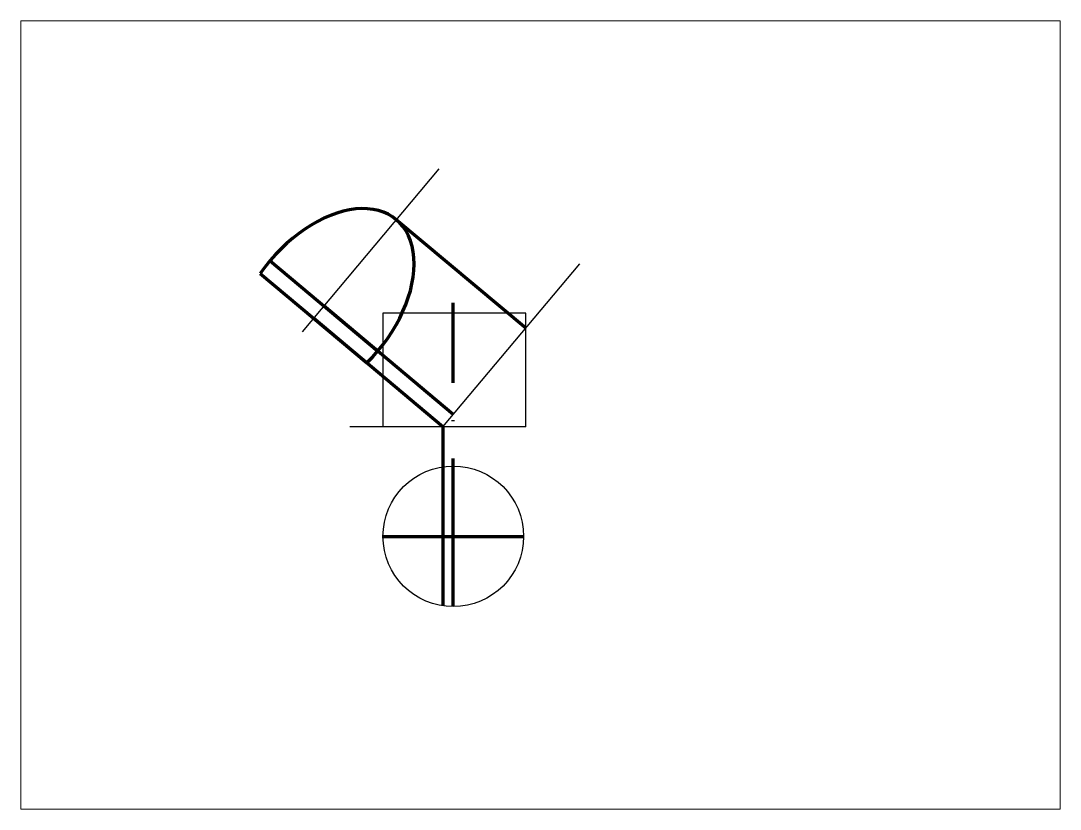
# Paper-space layout 'Лист1' of a CAD drawing. Header units: millimetres. Extents: x 26 to 231, y 20 to 176.
# The model-space entities are those that its viewports show. They can reach past a viewport. Long polylines and large blocks are cut down to what shows.
import ezdxf

# ---------------------------------------------------------------- set-up
doc = ezdxf.new("R2010")
doc.units = ezdxf.units.MM
doc.linetypes.add('ACAD_ISO10W100', pattern=[18, 12, -3, 0, -3])

msp = doc.modelspace()

# ---------------------------------------------------------------- linework, layer by layer
for p, q in [((10, 45), (76.15, 123.84)), ((78, -1), (144.15, 77.84)), ((118, 54), (49, 54)), ((49, 54), (49, -1)), ((118, -1), (118, 54)), ((83, -1), (33, -1)), ((118, -1), (78, -1)), ((118, -1), (83, -1))]:
    msp.add_line(p, q)
at = {"lineweight": 100}
for p, q in [((118, 46.67), (55.45, 99.16)), ((83, 4.96), (20.45, 57.45)), ((78, -1), (15.45, 51.49)), ((78, -1), (78, -20.37)), ((78, -20.37), (78, -87.63))]:
    msp.add_line(p, q, dxfattribs=at)
at = {"color": 3, "lineweight": 100}
for p, q in [((-5.6, 79.3), (46.49, 35.59)), ((-10.32, 73.11), (41.21, 29.87))]:
    msp.add_line(p, q, dxfattribs=at)
at = {"color": 1, "lineweight": 100}
msp.add_line((-10.32, 73.11), (41.21, 29.87), dxfattribs=at)
at = {"linetype": 'ACAD_ISO10W100', "lineweight": 100}
for p, q in [((83, -88), (83, 59)), ((49, -54), (117, -54))]:
    msp.add_line(p, q, dxfattribs=at)
msp.add_circle((83, -54), 34)
at = {"color": 1, "lineweight": 100}
msp.add_ellipse((20.45, 57.45), major_axis=(35, 41.71), ratio=0.624422, start_param=4.569041, end_param=7.997329, dxfattribs=at)

psp = doc.layouts.new('Лист1')

# ---------------------------------------------------------------- viewports
at = {"layer": '0'}
psp.add_viewport(center=(128.5, 97.5), size=(205.6, 156), view_center_point=(125.17, 4.7), view_height=381.3916, dxfattribs=at)

doc.saveas('drawing.dxf')
